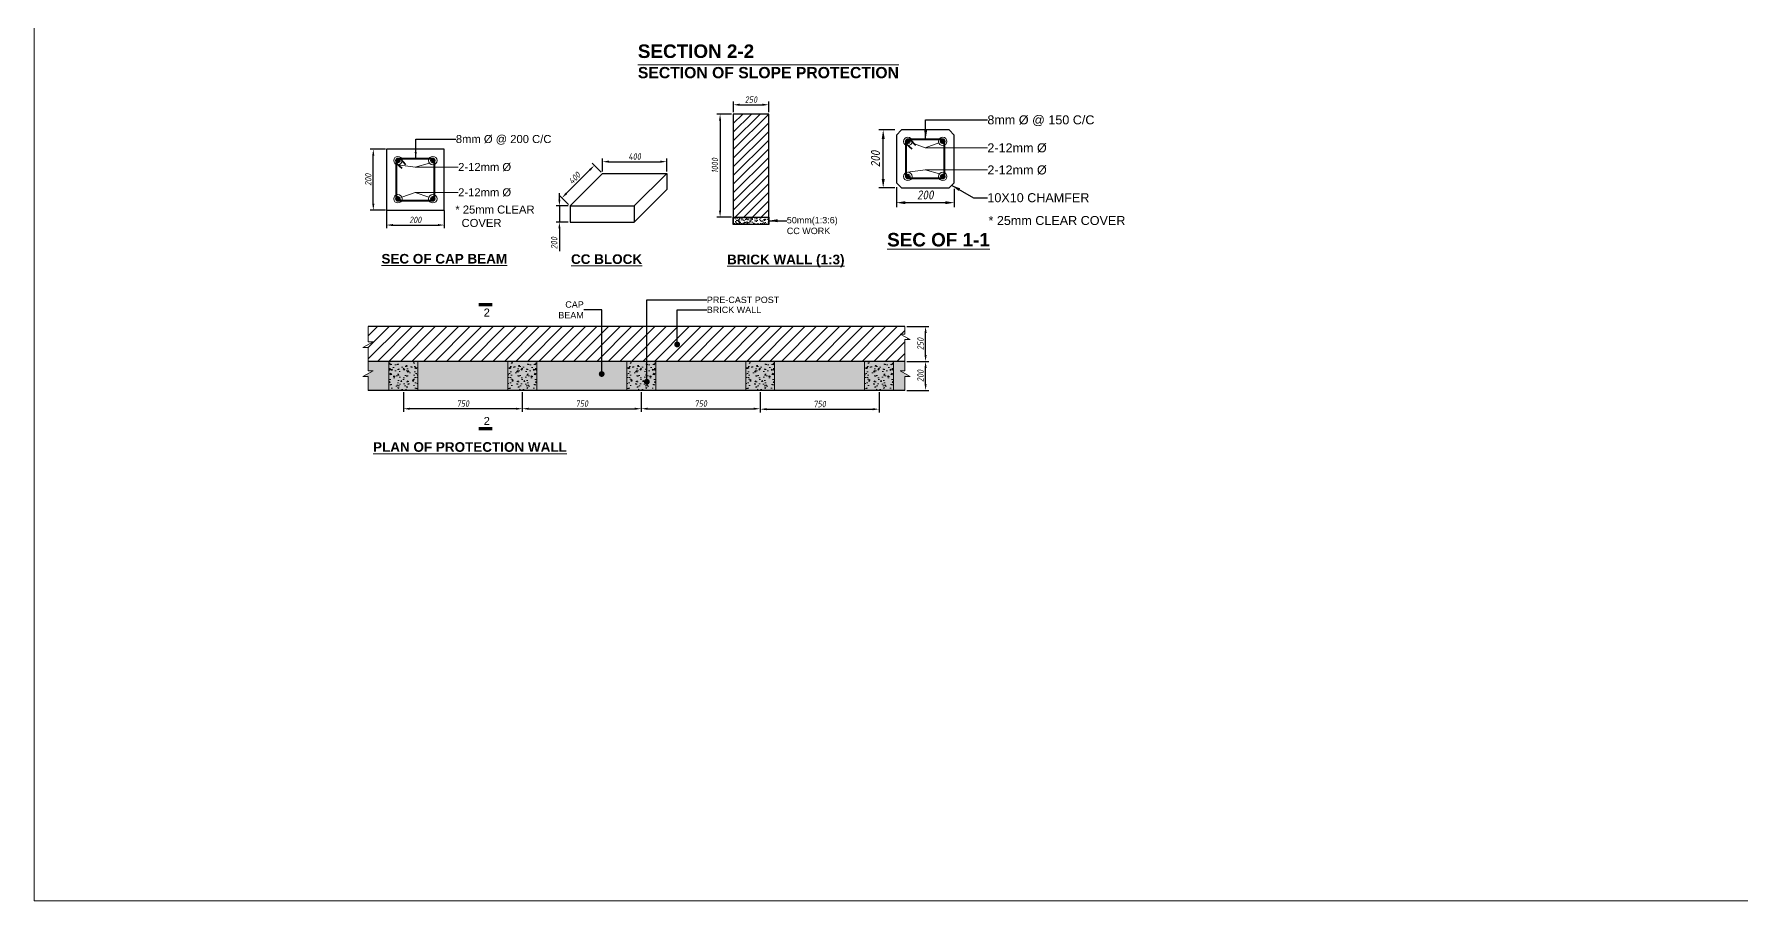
# Model space of a CAD drawing. Header units: millimetres. Extents: x 1231188 to 3899118, y -5478610 to -489530.
# Drawn here: x 2499238 to 2525804, y -3121394 to -3107919 of the extents above; entities that cross this region are included whole.
import ezdxf
from ezdxf.enums import TextEntityAlignment as Align

# ---------------------------------------------------------------- set-up
doc = ezdxf.new("R2010")
doc.units = ezdxf.units.MM
doc.header["$LTSCALE"] = 25
doc.header["$MEASUREMENT"] = 0
doc.header["$PDMODE"] = 3
doc.linetypes.add('DASHED2', pattern=[0.375, 0.25, -0.125])
doc.layers.get('0').update_dxf_attribs({"lineweight": 13})
doc.layers.get('Defpoints').update_dxf_attribs({"color": 230, "lineweight": 9})
doc.layers.add('Brick Wall', color=7, linetype='Continuous')
doc.layers.add('Shade', color=15, linetype='Continuous')
for name, color, linetype, lineweight in [('Con_Hidden', 8, 'DASHED2', 9), ('Concrete_Section', 21, 'Continuous', 30), ('DIM', 8, 'Continuous', 13), ('HATCH', 191, 'Continuous', 9), ('rod', 191, 'Continuous', 40), ('text', 7, 'Continuous', 18)]:
    doc.layers.add(name, color=color, linetype=linetype, lineweight=lineweight)
doc.styles.add('AR', font='arial.ttf')
doc.styles.add('DIM', font='isocp3.shx', dxfattribs={"oblique": 10})
doc.dimstyles.new('dim_50', dxfattribs={"dimtxt": 100, "dimasz": 100, "dimexe": 50, "dimexo": 30, "dimgap": 30, "dimtad": 1, "dimdec": 0, "dimzin": 0, "dimdsep": 46, "dimtxsty": 'DIM', "dimcen": 0.09, "dimclrd": 5, "dimclre": 5, "dimclrt": 7, "dimadec": 0, "dimazin": 0, "dimtfac": 1, "dimtdec": 0, "dimtmove": 0, "dimatfit": 3, "dimfxl": 1, "dimtolj": 1, "dimtzin": 0, "dimarcsym": 1})
doc.dimstyles.new('dim_70', dxfattribs={"dimtxt": 140, "dimasz": 140, "dimexe": 70, "dimexo": 40, "dimgap": 50, "dimtad": 1, "dimdec": 0, "dimzin": 0, "dimdsep": 46, "dimtxsty": 'DIM', "dimcen": 0.09, "dimclrd": 5, "dimclre": 5, "dimclrt": 7, "dimadec": 0, "dimazin": 0, "dimtfac": 1, "dimtdec": 0, "dimtmove": 0, "dimatfit": 3, "dimfxl": 1, "dimtolj": 1, "dimtzin": 0, "dimarcsym": 0})
pattern_1 = [(50, (2519151.95, -3297910.2), (182.18467, -15.93909), [19.05, -209.55]), (355, (2519151.95, -3297910.2), (-35.24283, 191.05664), [15.24, -167.64]), (100.451, (2519167.13, -3297911.52), (146.9425, 175.11669), [16.19, -178.09]), (46.1842, (2519151.95, -3297859.4), (271.07904, -42.04233), [28.575, -314.325]), (96.6356, (2519174.54, -3297862.9), (237.40423, 247.42556), [24.285, -267.135]), (351.184, (2519151.95, -3297859.4), (237.4046, 247.4251), [22.86, -251.46]), (21, (2519177.35, -3297872.1), (151.61488, -102.26552), [19.05, -209.55]), (326, (2519177.35, -3297872.1), (61.80203, 184.18797), [15.24, -167.64]), (71.4514, (2519189.98, -3297880.62), (213.41649, 81.92286), [16.19, -178.09]), (37.5, (2519151.95, -3297910.197), (3.088603, 84.55504), [0, -165.608, 0, -170.18, 0, -168.275]), (7.5, (2519151.95, -3297910.2), (66.819663, 100.180575), [0, -97.028, 0, -161.798, 0, -64.135]), (327.5, (2519095.31, -3297910.2), (135.590595, -5.728744), [0, -63.5, 0, -198.12, 0, -262.89]), (317.5, (2519069.91, -3297910.2), (148.12918, 25.42649), [0, -82.55, 0, -131.572, 0, -186.69])]

# ---------------------------------------------------------------- blocks, each defined once
blk = doc.blocks.new('*D384')
at = {"layer": 'Defpoints', "color": 0, "lineweight": -2, "ltscale": 10, "transparency": 16777216}
for p in [(2512782, -3112465), (2513106, -3112465), (2512782, -3113008)]:
    blk.add_point(p, dxfattribs=at)
at = {"layer": 'DIM', "color": 5, "lineweight": -2, "ltscale": 10, "transparency": 16777216}
for p, q in [((2512812, -3112465), (2513156, -3112465)), ((2513106, -3112908), (2513106, -3112565)), ((2512812, -3113008), (2513156, -3113008))]:
    blk.add_line(p, q, dxfattribs=at)
for points in [[(2513089, -3112565), (2513122, -3112565), (2513106, -3112465)], [(2513089, -3112908), (2513122, -3112908), (2513106, -3113008)]]:
    blk.add_solid(points, dxfattribs=at)
at = {"layer": 'DIM', "color": 7, "ltscale": 10, "transparency": 16777216, "insert": (2513026, -3112736), "char_height": 100, "attachment_point": 5, "rotation": 90, "style": 'DIM'}
blk.add_mtext('\\A1;250', dxfattribs=at)
blk = doc.blocks.new('*D385')
at = {"layer": 'Defpoints', "color": 0, "lineweight": -2, "ltscale": 10, "transparency": 16777216}
for p in [(2512782, -3113008), (2513106, -3113008), (2512782, -3113458)]:
    blk.add_point(p, dxfattribs=at)
at = {"layer": 'DIM', "color": 5, "lineweight": -2, "ltscale": 10, "transparency": 16777216}
for p, q in [((2512812, -3113008), (2513156, -3113008)), ((2513106, -3113358), (2513106, -3113108)), ((2512812, -3113458), (2513156, -3113458))]:
    blk.add_line(p, q, dxfattribs=at)
for points in [[(2513089, -3113108), (2513122, -3113108), (2513106, -3113008)], [(2513089, -3113358), (2513122, -3113358), (2513106, -3113458)]]:
    blk.add_solid(points, dxfattribs=at)
at = {"layer": 'DIM', "color": 7, "ltscale": 10, "transparency": 16777216, "insert": (2513026, -3113233), "char_height": 100, "attachment_point": 5, "rotation": 90, "style": 'DIM'}
blk.add_mtext('\\A1;200', dxfattribs=at)
blk = doc.blocks.new('*D368')
at = {"layer": 'Defpoints', "color": 0, "lineweight": -2, "ltscale": 10, "transparency": 16777216}
for p in [(2506832, -3113458), (2508682, -3113458), (2508682, -3113743)]:
    blk.add_point(p, dxfattribs=at)
at = {"layer": 'DIM', "color": 5, "lineweight": -2, "ltscale": 10, "transparency": 16777216}
for p, q in [((2506832, -3113488), (2506832, -3113793)), ((2508682, -3113488), (2508682, -3113793)), ((2506932, -3113743), (2508582, -3113743))]:
    blk.add_line(p, q, dxfattribs=at)
for points in [[(2506932, -3113727), (2506932, -3113760), (2506832, -3113743)], [(2508582, -3113727), (2508582, -3113760), (2508682, -3113743)]]:
    blk.add_solid(points, dxfattribs=at)
at = {"layer": 'DIM', "color": 7, "ltscale": 10, "transparency": 16777216, "insert": (2507757, -3113663), "char_height": 100, "attachment_point": 5, "style": 'DIM'}
blk.add_mtext('\\A1;750', dxfattribs=at)
blk = doc.blocks.new('*D369')
at = {"layer": 'Defpoints', "color": 0, "lineweight": -2, "ltscale": 10, "transparency": 16777216}
for p in [(2508682, -3113458), (2510532, -3113458), (2510532, -3113743)]:
    blk.add_point(p, dxfattribs=at)
at = {"layer": 'DIM', "color": 5, "lineweight": -2, "ltscale": 10, "transparency": 16777216}
for p, q in [((2508682, -3113488), (2508682, -3113793)), ((2510532, -3113488), (2510532, -3113793)), ((2508782, -3113743), (2510432, -3113743))]:
    blk.add_line(p, q, dxfattribs=at)
for points in [[(2508782, -3113727), (2508782, -3113760), (2508682, -3113743)], [(2510432, -3113727), (2510432, -3113760), (2510532, -3113743)]]:
    blk.add_solid(points, dxfattribs=at)
at = {"layer": 'DIM', "color": 7, "ltscale": 10, "transparency": 16777216, "insert": (2509607, -3113663), "char_height": 100, "attachment_point": 5, "style": 'DIM'}
blk.add_mtext('\\A1;750', dxfattribs=at)
blk = doc.blocks.new('*D390')
at = {"layer": 'Defpoints', "color": 0, "lineweight": -2, "ltscale": 10, "transparency": 16777216}
for p in [(2510532, -3113458), (2512382, -3113458), (2512382, -3113750)]:
    blk.add_point(p, dxfattribs=at)
at = {"layer": 'DIM', "color": 5, "lineweight": -2, "ltscale": 10, "transparency": 16777216}
for p, q in [((2510532, -3113488), (2510532, -3113800)), ((2512382, -3113488), (2512382, -3113800)), ((2510632, -3113750), (2512282, -3113750))]:
    blk.add_line(p, q, dxfattribs=at)
for points in [[(2510632, -3113734), (2510632, -3113767), (2510532, -3113750)], [(2512282, -3113734), (2512282, -3113767), (2512382, -3113750)]]:
    blk.add_solid(points, dxfattribs=at)
at = {"layer": 'DIM', "color": 7, "ltscale": 10, "transparency": 16777216, "insert": (2511457, -3113670), "char_height": 100, "attachment_point": 5, "style": 'DIM'}
blk.add_mtext('\\A1;750', dxfattribs=at)
blk = doc.blocks.new('*D370')
at = {"layer": 'Defpoints', "color": 0, "lineweight": -2, "ltscale": 10, "transparency": 16777216}
for p in [(2504982, -3113458), (2506832, -3113458), (2504982, -3113743)]:
    blk.add_point(p, dxfattribs=at)
at = {"layer": 'DIM', "color": 5, "lineweight": -2, "ltscale": 10, "transparency": 16777216}
for p, q in [((2504982, -3113488), (2504982, -3113793)), ((2506832, -3113488), (2506832, -3113793)), ((2506732, -3113743), (2505082, -3113743))]:
    blk.add_line(p, q, dxfattribs=at)
for points in [[(2505082, -3113727), (2505082, -3113760), (2504982, -3113743)], [(2506732, -3113727), (2506732, -3113760), (2506832, -3113743)]]:
    blk.add_solid(points, dxfattribs=at)
at = {"layer": 'DIM', "color": 7, "ltscale": 10, "transparency": 16777216, "insert": (2505907, -3113663), "char_height": 100, "attachment_point": 5, "style": 'DIM'}
blk.add_mtext('\\A1;750', dxfattribs=at)
blk = doc.blocks.new('*D371')
at = {"layer": 'Defpoints', "color": 0, "lineweight": -2, "transparency": 16777216}
for p in [(2510115, -3109163), (2509909, -3110763), (2510115, -3110763)]:
    blk.add_point(p, dxfattribs=at)
at = {"layer": 'DIM', "color": 5, "lineweight": -2, "transparency": 16777216}
for p, q in [((2510085, -3109163), (2509859, -3109163)), ((2509909, -3109263), (2509909, -3110663)), ((2510085, -3110763), (2509859, -3110763))]:
    blk.add_line(p, q, dxfattribs=at)
for points in [[(2509892, -3109263), (2509925, -3109263), (2509909, -3109163)], [(2509892, -3110663), (2509925, -3110663), (2509909, -3110763)]]:
    blk.add_solid(points, dxfattribs=at)
at = {"layer": 'DIM', "color": 7, "transparency": 16777216, "insert": (2509829, -3109963), "char_height": 100, "attachment_point": 5, "rotation": 90, "style": 'DIM'}
blk.add_mtext('\\A1;1000', dxfattribs=at)
blk = doc.blocks.new('*D373')
at = {"layer": 'Defpoints', "color": 0, "lineweight": -2, "ltscale": 10, "transparency": 16777216}
for p in [(2512651, -3110260), (2513551, -3110283), (2513551, -3110539)]:
    blk.add_point(p, dxfattribs=at)
at = {"layer": 'DIM', "color": 5, "lineweight": -2, "ltscale": 10, "transparency": 16777216}
for p, q in [((2512651, -3110300), (2512651, -3110609)), ((2513551, -3110323), (2513551, -3110609)), ((2512791, -3110539), (2513411, -3110539))]:
    blk.add_line(p, q, dxfattribs=at)
for points in [[(2512791, -3110516), (2512791, -3110563), (2512651, -3110539)], [(2513411, -3110516), (2513411, -3110563), (2513551, -3110539)]]:
    blk.add_solid(points, dxfattribs=at)
at = {"layer": 'DIM', "color": 7, "ltscale": 10, "transparency": 16777216, "insert": (2513101, -3110419), "char_height": 140, "attachment_point": 5, "style": 'DIM'}
blk.add_mtext('\\A1;200', dxfattribs=at)
blk = doc.blocks.new('*D374')
at = {"layer": 'Defpoints', "color": 0, "lineweight": -2, "ltscale": 10, "transparency": 16777216}
for p in [(2512446, -3109409), (2512667, -3109409), (2512667, -3110309)]:
    blk.add_point(p, dxfattribs=at)
at = {"layer": 'DIM', "color": 5, "lineweight": -2, "ltscale": 10, "transparency": 16777216}
for p, q in [((2512627, -3109409), (2512376, -3109409)), ((2512446, -3110169), (2512446, -3109549)), ((2512627, -3110309), (2512376, -3110309))]:
    blk.add_line(p, q, dxfattribs=at)
for points in [[(2512423, -3109549), (2512470, -3109549), (2512446, -3109409)], [(2512423, -3110169), (2512470, -3110169), (2512446, -3110309)]]:
    blk.add_solid(points, dxfattribs=at)
at = {"layer": 'DIM', "color": 7, "ltscale": 10, "transparency": 16777216, "insert": (2512326, -3109859), "char_height": 140, "attachment_point": 5, "rotation": 90, "style": 'DIM'}
blk.add_mtext('\\A1;200', dxfattribs=at)
blk = doc.blocks.new('*D391')
at = {"layer": 'Defpoints', "color": 0, "lineweight": -2, "transparency": 16777216}
for p in [(2507953, -3109960), (2508079, -3110085), (2507574, -3110590)]:
    blk.add_point(p, dxfattribs=at)
at = {"layer": 'DIM', "color": 5, "lineweight": -2, "transparency": 16777216}
for p, q in [((2507519, -3110394), (2507882, -3110030)), ((2508058, -3110064), (2507918, -3109924)), ((2507553, -3110569), (2507413, -3110429))]:
    blk.add_line(p, q, dxfattribs=at)
for points in [[(2507871, -3110019), (2507894, -3110042), (2507953, -3109960)], [(2507507, -3110382), (2507531, -3110406), (2507448, -3110465)]]:
    blk.add_solid(points, dxfattribs=at)
at = {"layer": 'DIM', "color": 7, "transparency": 16777216, "insert": (2507644, -3110156), "char_height": 100, "attachment_point": 5, "rotation": 45, "style": 'DIM'}
blk.add_mtext('\\A1;400', dxfattribs=at)
blk = doc.blocks.new('*D392')
at = {"layer": 'Defpoints', "color": 0, "lineweight": -2, "transparency": 16777216}
for p in [(2508079, -3110085), (2509079, -3109902), (2509079, -3110085)]:
    blk.add_point(p, dxfattribs=at)
at = {"layer": 'DIM', "color": 5, "lineweight": -2, "transparency": 16777216}
for p, q in [((2508079, -3110055), (2508079, -3109852)), ((2508179, -3109902), (2508979, -3109902)), ((2509079, -3110055), (2509079, -3109852))]:
    blk.add_line(p, q, dxfattribs=at)
for points in [[(2508179, -3109885), (2508179, -3109918), (2508079, -3109902)], [(2508979, -3109885), (2508979, -3109918), (2509079, -3109902)]]:
    blk.add_solid(points, dxfattribs=at)
at = {"layer": 'DIM', "color": 7, "transparency": 16777216, "insert": (2508579, -3109822), "char_height": 100, "attachment_point": 5, "style": 'DIM'}
blk.add_mtext('\\A1;400', dxfattribs=at)
blk = doc.blocks.new('*D393')
at = {"layer": 'Defpoints', "color": 0, "lineweight": -2, "transparency": 16777216}
for p in [(2507574, -3110590), (2507409, -3110840), (2507574, -3110840)]:
    blk.add_point(p, dxfattribs=at)
at = {"layer": 'DIM', "color": 5, "lineweight": -2, "transparency": 16777216}
for p, q in [((2507544, -3110590), (2507359, -3110590)), ((2507409, -3110490), (2507409, -3110390)), ((2507409, -3110590), (2507409, -3110840)), ((2507544, -3110840), (2507359, -3110840)), ((2507409, -3110940), (2507409, -3111295))]:
    blk.add_line(p, q, dxfattribs=at)
for points in [[(2507393, -3110490), (2507426, -3110490), (2507409, -3110590)], [(2507393, -3110940), (2507426, -3110940), (2507409, -3110840)]]:
    blk.add_solid(points, dxfattribs=at)
at = {"layer": 'DIM', "color": 7, "transparency": 16777216, "insert": (2507329, -3111168), "char_height": 100, "attachment_point": 5, "rotation": 90, "style": 'DIM'}
blk.add_mtext('\\A1;200', dxfattribs=at)
blk = doc.blocks.new('*D387')
at = {"layer": 'Defpoints', "color": 0, "lineweight": -2, "ltscale": 10, "transparency": 16777216}
for p in [(2504718, -3110608), (2505618, -3110631), (2505618, -3110887)]:
    blk.add_point(p, dxfattribs=at)
at = {"layer": 'DIM', "color": 5, "lineweight": -2, "ltscale": 10, "transparency": 16777216}
for p, q in [((2504718, -3110638), (2504718, -3110937)), ((2505618, -3110661), (2505618, -3110937)), ((2504818, -3110887), (2505518, -3110887))]:
    blk.add_line(p, q, dxfattribs=at)
for points in [[(2504818, -3110871), (2504818, -3110904), (2504718, -3110887)], [(2505518, -3110871), (2505518, -3110904), (2505618, -3110887)]]:
    blk.add_solid(points, dxfattribs=at)
at = {"layer": 'DIM', "color": 7, "ltscale": 10, "transparency": 16777216, "insert": (2505168, -3110807), "char_height": 100, "attachment_point": 5, "style": 'DIM'}
blk.add_mtext('\\A1;200', dxfattribs=at)
blk = doc.blocks.new('*D388')
at = {"layer": 'Defpoints', "color": 0, "lineweight": -2, "ltscale": 10, "transparency": 16777216}
for p in [(2504514, -3109707), (2504734, -3109707), (2504734, -3110657)]:
    blk.add_point(p, dxfattribs=at)
at = {"layer": 'DIM', "color": 5, "lineweight": -2, "ltscale": 10, "transparency": 16777216}
for p, q in [((2504704, -3109707), (2504464, -3109707)), ((2504514, -3110557), (2504514, -3109807)), ((2504704, -3110657), (2504464, -3110657))]:
    blk.add_line(p, q, dxfattribs=at)
for points in [[(2504497, -3109807), (2504530, -3109807), (2504514, -3109707)], [(2504497, -3110557), (2504530, -3110557), (2504514, -3110657)]]:
    blk.add_solid(points, dxfattribs=at)
at = {"layer": 'DIM', "color": 7, "ltscale": 10, "transparency": 16777216, "insert": (2504434, -3110182), "char_height": 100, "attachment_point": 5, "rotation": 90, "style": 'DIM'}
blk.add_mtext('\\A1;200', dxfattribs=at)
blk = doc.blocks.new('SecMark')
at = {"ltscale": 5}
blk.add_lwpolyline([(856, -852, 200, 200, 0), (0, -852, 0, 0, 0), (0, 0, 0, 0, 0)], format="xyseb", dxfattribs=at)
at = {"color": 7, "ltscale": 5, "style": 'AR'}
blk.add_attdef('00', text='', height=500, dxfattribs=at).set_placement((504, -362), align=Align.MIDDLE)
blk = doc.blocks.new('*D395')
at = {"layer": 'Defpoints', "color": 0, "lineweight": -2, "transparency": 16777216}
for p in [(2510665, -3109017), (2510115, -3109163), (2510665, -3109163)]:
    blk.add_point(p, dxfattribs=at)
at = {"layer": 'DIM', "color": 5, "lineweight": -2, "transparency": 16777216}
for p, q in [((2510115, -3109133), (2510115, -3108967)), ((2510215, -3109017), (2510565, -3109017)), ((2510665, -3109133), (2510665, -3108967))]:
    blk.add_line(p, q, dxfattribs=at)
for points in [[(2510215, -3109000), (2510215, -3109034), (2510115, -3109017)], [(2510565, -3109000), (2510565, -3109034), (2510665, -3109017)]]:
    blk.add_solid(points, dxfattribs=at)
at = {"layer": 'DIM', "color": 7, "transparency": 16777216, "insert": (2510390, -3108937), "char_height": 100, "attachment_point": 5, "style": 'DIM'}
blk.add_mtext('\\A1;250', dxfattribs=at)

msp = doc.modelspace()

# ---------------------------------------------------------------- hatches: boundary and pattern name
at = {"layer": 'HATCH', "ltscale": 10}
h = msp.add_hatch(dxfattribs=at)
h.set_pattern_fill('ANSI31', color=256, scale=30, style=0)
h.set_pattern_definition([(45, (2527470.57, -3298858.9), (-67.35192, 67.35192), [])])
h.paths.add_polyline_path([(2510664.70124, -3109533.49206), (2510114.70124, -3109162.76038), (2510114.70124, -3109962.76038), (2510114.70124, -3110762.76038), (2510664.70124, -3110762.76038)])
h.paths.add_polyline_path([(2510664.70124, -3109162.76038), (2510114.70124, -3109162.76038), (2510664.70124, -3109533.49206)], flags=17)
at = {"layer": 'HATCH', "ltscale": 3}
for points in [[(2512800.8762, -3109586.74478, 1), (2512857.06317, -3109586.74478, 1)], [(2513344.68922, -3109586.74478, 1), (2513400.8762, -3109586.74478, 1)], [(2504868.30712, -3109884.8473, 1), (2504924.4941, -3109884.8473, 1)], [(2505412.12015, -3109884.8473, 1), (2505468.30712, -3109884.8473, 1)], [(2512857.06317, -3110130.5578, 1), (2512800.8762, -3110130.5578, 1)], [(2513400.8762, -3110130.5578, 1), (2513344.68922, -3110130.5578, 1)], [(2504924.4941, -3110478.66033, 1), (2504868.30712, -3110478.66033, 1)], [(2505468.30712, -3110478.66033, 1), (2505412.12015, -3110478.66033, 1)]]:
    msp.add_hatch(color=256, dxfattribs=at).paths.add_polyline_path(points)
at = {"layer": 'HATCH', "ltscale": 10}
h = msp.add_hatch(dxfattribs=at)
h.set_pattern_fill('AR-CONC', color=256, scale=0.5, style=0)
h.set_pattern_definition([(50, (2516643.505, -3300177.31), (91.092334, -7.969543), [9.525, -104.775]), (355, (2516643.505, -3300177.31), (-17.621413, 95.52832), [7.62, -83.82]), (100.451, (2516651.1, -3300177.97), (73.47125, 87.558344), [8.095, -89.045]), (46.1842, (2516643.5, -3300151.91), (135.53952, -21.021164), [14.2875, -157.1625]), (96.6356, (2516654.8, -3300153.66), (118.70212, 123.71278), [12.1425, -133.5675]), (351.184, (2516643.5, -3300151.9), (118.7023, 123.71256), [11.43, -125.73]), (21, (2516656.205, -3300158.26), (75.80744, -51.13276), [9.525, -104.775]), (326, (2516656.205, -3300158.26), (30.901014, 92.093983), [7.62, -83.82]), (71.4514, (2516662.52, -3300162.52), (106.708245, 40.96143), [8.095, -89.045]), (37.5, (2516643.505, -3300177.306), (1.5443016, 42.2775194), [0, -82.804, 0, -85.09, 0, -84.1375]), (7.5, (2516643.505, -3300177.306), (33.409831, 50.090287), [0, -48.514, 0, -80.899, 0, -32.0675]), (327.5, (2516615.184, -3300177.306), (67.7952976, -2.864372), [0, -31.75, 0, -99.06, 0, -131.445]), (317.5, (2516602.484, -3300177.306), (74.06459, 12.713246), [0, -41.275, 0, -65.786, 0, -93.345])])
h.paths.add_polyline_path([(2510664.70124, -3110762.76038), (2510114.70124, -3110762.76038), (2510114.70124, -3110877.19756), (2510664.70124, -3110877.19756)])
h = msp.add_hatch(dxfattribs=at)
h.set_pattern_fill('ANSI31', color=256, scale=40, style=0)
h.set_pattern_definition([(45, (2556848.88, -3344331.92), (-89.80256, 89.80256), [])])
h.paths.add_polyline_path([(2504435.35991, -3112464.84272), (2504435.35991, -3112702.04502), (2504509.3451, -3112702.04502), (2504351.28901, -3112789.43002), (2504435.35991, -3112789.43002), (2504435.35991, -3113007.55363), (2510757.14259, -3113007.55363), (2512781.74972, -3113007.55363), (2512781.74972, -3112668.90199), (2512865.82062, -3112668.90199), (2512707.76452, -3112581.517), (2512781.74972, -3112581.517), (2512781.74972, -3112464.84272), (2510307.14259, -3112464.84272)])
h = msp.add_hatch(dxfattribs=at)
h.set_pattern_fill('AR-CONC', color=256, style=0)
h.set_pattern_definition([(130, (2496362.33, -3297910.2), (-182.18467, -15.93909), [19.05, -209.55]), (185, (2496362.33, -3297910.2), (35.24283, 191.05664), [15.24, -167.64]), (79.549, (2496347.15, -3297911.52), (-146.9425, 175.11669), [16.19, -178.09]), (133.8158, (2496362.33, -3297859.4), (-271.07904, -42.04233), [28.575, -314.325]), (83.3644, (2496339.75, -3297862.9), (-237.40423, 247.42556), [24.285, -267.135]), (188.816, (2496362.33, -3297859.4), (-237.4046, 247.4251), [22.86, -251.46]), (159, (2496336.93, -3297872.1), (-151.61488, -102.26552), [19.05, -209.55]), (214, (2496336.93, -3297872.1), (-61.80203, 184.18797), [15.24, -167.64]), (108.5486, (2496324.3, -3297880.62), (-213.41649, 81.92286), [16.19, -178.09]), (142.5, (2496362.335, -3297910.197), (-3.088603, 84.55504), [0, -165.608, 0, -170.18, 0, -168.275]), (172.5, (2496362.335, -3297910.2), (-66.819663, 100.180575), [0, -97.028, 0, -161.798, 0, -64.135]), (212.5, (2496418.98, -3297910.2), (-135.590595, -5.728744), [0, -63.5, 0, -198.12, 0, -262.89]), (222.5, (2496444.38, -3297910.2), (-148.12918, 25.42649), [0, -82.55, 0, -131.572, 0, -186.69])])
h.paths.add_polyline_path([(2504757.14259, -3113007.55363), (2505207.14259, -3113007.55363), (2505207.14259, -3113457.55363), (2504757.14259, -3113457.55363)])
h = msp.add_hatch(dxfattribs=at)
h.set_pattern_fill('AR-CONC', color=256, style=0)
h.set_pattern_definition([(50, (2515451.95, -3297910.2), (182.18467, -15.93909), [19.05, -209.55]), (355, (2515451.95, -3297910.2), (-35.24283, 191.05664), [15.24, -167.64]), (100.451, (2515467.13, -3297911.52), (146.9425, 175.11669), [16.19, -178.09]), (46.1842, (2515451.95, -3297859.4), (271.07904, -42.04233), [28.575, -314.325]), (96.6356, (2515474.54, -3297862.9), (237.40423, 247.42556), [24.285, -267.135]), (351.184, (2515451.95, -3297859.4), (237.4046, 247.4251), [22.86, -251.46]), (21, (2515477.35, -3297872.1), (151.61488, -102.26552), [19.05, -209.55]), (326, (2515477.35, -3297872.1), (61.80203, 184.18797), [15.24, -167.64]), (71.4514, (2515489.98, -3297880.62), (213.41649, 81.92286), [16.19, -178.09]), (37.5, (2515451.95, -3297910.197), (3.088603, 84.55504), [0, -165.608, 0, -170.18, 0, -168.275]), (7.5, (2515451.95, -3297910.2), (66.819663, 100.180575), [0, -97.028, 0, -161.798, 0, -64.135]), (327.5, (2515395.31, -3297910.2), (135.590595, -5.728744), [0, -63.5, 0, -198.12, 0, -262.89]), (317.5, (2515369.91, -3297910.2), (148.12918, 25.42649), [0, -82.55, 0, -131.572, 0, -186.69])])
h.paths.add_polyline_path([(2507057.14259, -3113007.55363), (2506607.14259, -3113007.55363), (2506607.14259, -3113457.55363), (2507057.14259, -3113457.55363)])
h = msp.add_hatch(dxfattribs=at)
h.set_pattern_fill('AR-CONC', color=256, style=0)
h.set_pattern_definition([(50, (2517301.95, -3297910.2), (182.18467, -15.93909), [19.05, -209.55]), (355, (2517301.95, -3297910.2), (-35.24283, 191.05664), [15.24, -167.64]), (100.451, (2517317.13, -3297911.52), (146.9425, 175.11669), [16.19, -178.09]), (46.1842, (2517301.95, -3297859.4), (271.07904, -42.04233), [28.575, -314.325]), (96.6356, (2517324.54, -3297862.9), (237.40423, 247.42556), [24.285, -267.135]), (351.184, (2517301.95, -3297859.4), (237.4046, 247.4251), [22.86, -251.46]), (21, (2517327.35, -3297872.1), (151.61488, -102.26552), [19.05, -209.55]), (326, (2517327.35, -3297872.1), (61.80203, 184.18797), [15.24, -167.64]), (71.4514, (2517339.98, -3297880.62), (213.41649, 81.92286), [16.19, -178.09]), (37.5, (2517301.95, -3297910.197), (3.088603, 84.55504), [0, -165.608, 0, -170.18, 0, -168.275]), (7.5, (2517301.95, -3297910.2), (66.819663, 100.180575), [0, -97.028, 0, -161.798, 0, -64.135]), (327.5, (2517245.31, -3297910.2), (135.590595, -5.728744), [0, -63.5, 0, -198.12, 0, -262.89]), (317.5, (2517219.91, -3297910.2), (148.12918, 25.42649), [0, -82.55, 0, -131.572, 0, -186.69])])
h.paths.add_polyline_path([(2508907.14259, -3113007.55363), (2508457.14259, -3113007.55363), (2508457.14259, -3113457.55363), (2508907.14259, -3113457.55363)])
h = msp.add_hatch(dxfattribs=at)
h.set_pattern_fill('AR-CONC', color=256, style=0)
h.set_pattern_definition(pattern_1)
h.paths.add_polyline_path([(2510757.14259, -3113007.55363), (2510307.14259, -3113007.55363), (2510307.14259, -3113457.55363), (2510757.14259, -3113457.55363)])
h = msp.add_hatch(dxfattribs=at)
h.set_pattern_fill('AR-CONC', color=256, style=0)
h.set_pattern_definition(pattern_1)
h.paths.add_polyline_path([(2510757.14259, -3113007.55363), (2510307.14259, -3113007.55363), (2510307.14259, -3113457.55363), (2510757.14259, -3113457.55363)])
h = msp.add_hatch(dxfattribs=at)
h.set_pattern_fill('AR-CONC', color=256, style=0)
h.set_pattern_definition([(50, (2521001.95, -3297910.2), (182.18467, -15.93909), [19.05, -209.55]), (355, (2521001.95, -3297910.2), (-35.24283, 191.05664), [15.24, -167.64]), (100.451, (2521017.13, -3297911.52), (146.9425, 175.11669), [16.19, -178.09]), (46.1842, (2521001.95, -3297859.4), (271.07904, -42.04233), [28.575, -314.325]), (96.6356, (2521024.54, -3297862.9), (237.40423, 247.42556), [24.285, -267.135]), (351.184, (2521001.95, -3297859.4), (237.4046, 247.4251), [22.86, -251.46]), (21, (2521027.35, -3297872.1), (151.61488, -102.26552), [19.05, -209.55]), (326, (2521027.35, -3297872.1), (61.80203, 184.18797), [15.24, -167.64]), (71.4514, (2521039.98, -3297880.62), (213.41649, 81.92286), [16.19, -178.09]), (37.5, (2521001.95, -3297910.197), (3.088603, 84.55504), [0, -165.608, 0, -170.18, 0, -168.275]), (7.5, (2521001.95, -3297910.2), (66.819663, 100.180575), [0, -97.028, 0, -161.798, 0, -64.135]), (327.5, (2520945.31, -3297910.2), (135.590595, -5.728744), [0, -63.5, 0, -198.12, 0, -262.89]), (317.5, (2520919.91, -3297910.2), (148.12918, 25.42649), [0, -82.55, 0, -131.572, 0, -186.69])])
h.paths.add_polyline_path([(2512607.14259, -3113007.55363), (2512157.14259, -3113007.55363), (2512157.14259, -3113457.55363), (2512607.14259, -3113457.55363)])
at = {"layer": 'Shade', "ltscale": 10}
h = msp.add_hatch(color=256, dxfattribs=at)
h.dxf.hatch_style = 1
h.paths.add_polyline_path([(2504435.35991, -3113007.55363), (2504435.35991, -3113152.04502), (2504509.3451, -3113152.04502), (2504351.28901, -3113239.43002), (2504435.35991, -3113239.43002), (2504435.35991, -3113457.55363), (2512781.74972, -3113457.55363), (2512781.74972, -3113239.43002), (2512865.82062, -3113239.43002), (2512707.76452, -3113152.04502), (2512781.74972, -3113152.04502), (2512781.74972, -3113007.55363)])

# ---------------------------------------------------------------- linework, layer by layer
at = {"layer": 'Brick Wall', "color": 3, "ltscale": 3}
msp.add_line((2512781.74972, -3112464.84272), (2504435.35991, -3112464.84272), dxfattribs=at)
msp.add_lwpolyline([(2510664.70124, -3110877.19756), (2510664.70124, -3109162.76038), (2510114.70124, -3109162.76038), (2510114.70124, -3110877.19756)], dxfattribs=at)
at = {"layer": 'Con_Hidden', "color": 7, "ltscale": 0.1}
for points in [[(2504767.14259, -3113457.55363), (2505197.14259, -3113457.55363), (2505207.14259, -3113447.55363), (2505207.14259, -3113017.55363), (2505197.14259, -3113007.55363), (2504767.14259, -3113007.55363), (2504757.14259, -3113017.55363), (2504757.14259, -3113447.55363)], [(2506617.14259, -3113457.55363), (2507047.14259, -3113457.55363), (2507057.14259, -3113447.55363), (2507057.14259, -3113017.55363), (2507047.14259, -3113007.55363), (2506617.14259, -3113007.55363), (2506607.14259, -3113017.55363), (2506607.14259, -3113447.55363)], [(2508467.14259, -3113457.55363), (2508897.14259, -3113457.55363), (2508907.14259, -3113447.55363), (2508907.14259, -3113017.55363), (2508897.14259, -3113007.55363), (2508467.14259, -3113007.55363), (2508457.14259, -3113017.55363), (2508457.14259, -3113447.55363)], [(2510317.14259, -3113457.55363), (2510747.14259, -3113457.55363), (2510757.14259, -3113447.55363), (2510757.14259, -3113017.55363), (2510747.14259, -3113007.55363), (2510317.14259, -3113007.55363), (2510307.14259, -3113017.55363), (2510307.14259, -3113447.55363)], [(2512167.14259, -3113457.55363), (2512597.14259, -3113457.55363), (2512607.14259, -3113447.55363), (2512607.14259, -3113017.55363), (2512597.14259, -3113007.55363), (2512167.14259, -3113007.55363), (2512157.14259, -3113017.55363), (2512157.14259, -3113447.55363)]]:
    msp.add_lwpolyline(points, close=True, dxfattribs=at)
at = {"layer": 'Con_Hidden', "ltscale": 0.1}
msp.add_lwpolyline([(2512157.14259, -3113457.55363), (2512607.14259, -3113457.55363), (2512607.14259, -3113007.55363), (2512157.14259, -3113007.55363)], close=True, dxfattribs=at)
at = {"layer": 'Concrete_Section', "ltscale": 3}
for p, q in [((2512781.74972, -3113007.55363), (2504435.35991, -3113007.55363)), ((2512781.74972, -3113457.55363), (2504435.35991, -3113457.55363))]:
    msp.add_line(p, q, dxfattribs=at)
for points in [[(2512730.8762, -3110308.65129), (2513470.8762, -3110308.65129), (2513550.8762, -3110228.65129), (2513550.8762, -3109488.65129), (2513470.8762, -3109408.65129), (2512730.8762, -3109408.65129), (2512650.8762, -3109488.65129), (2512650.8762, -3110228.65129)], [(2504718.30712, -3110656.75381), (2505618.30712, -3110656.75381), (2505618.30712, -3109706.75381), (2504718.30712, -3109706.75381)]]:
    msp.add_lwpolyline(points, close=True, dxfattribs=at)
at = {"layer": 'Concrete_Section', "ltscale": 10}
for points in [[(2508078.8532, -3110085.48382), (2507573.91117, -3110590.42584)], [(2508078.8532, -3110085.48382), (2509078.8532, -3110085.48382)], [(2509078.8532, -3110085.48382), (2508573.91117, -3110590.42584)], [(2509078.8532, -3110085.48382), (2509078.8532, -3110335.48382)], [(2509078.8532, -3110335.48382), (2508573.91117, -3110840.42584)], [(2507573.91117, -3110590.42584), (2508573.91117, -3110590.42584)], [(2507573.91117, -3110590.42584), (2507573.91117, -3110840.42584)], [(2508573.91117, -3110590.42584), (2508573.91117, -3110840.42584)], [(2507573.91117, -3110840.42584), (2508573.91117, -3110840.42584)]]:
    msp.add_lwpolyline(points, dxfattribs=at)
msp.add_lwpolyline([(2510664.70124, -3110877.19756), (2510114.70124, -3110877.19756), (2510114.70124, -3110762.76038), (2510664.70124, -3110762.76038)], close=True, dxfattribs=at)
at = {"layer": 'Defpoints', "color": 181, "ltscale": 10}
msp.add_lwpolyline([(2551063.62481, -3121394.375), (2499237.87469, -3121394.375), (2499237.87469, -3092579.31607), (2551063.62481, -3092579.31607)], close=True, dxfattribs=at)
at = {"layer": 'HATCH', "linetype": 'Continuous'}
for points in [[(2504435.35991, -3112464.84272), (2504435.35991, -3112702.04502), (2504509.3451, -3112702.04502), (2504351.28901, -3112789.43002), (2504435.35991, -3112789.43002), (2504435.35991, -3113007.55363)], [(2512781.74972, -3112464.84272), (2512781.74972, -3112581.517), (2512707.76452, -3112581.517), (2512865.82062, -3112668.90199), (2512781.74972, -3112668.90199), (2512781.74972, -3113007.55363)], [(2504435.35991, -3112914.84272), (2504435.35991, -3113152.04502), (2504509.3451, -3113152.04502), (2504351.28901, -3113239.43002), (2504435.35991, -3113239.43002), (2504435.35991, -3113457.55363)], [(2512781.74972, -3112914.84272), (2512781.74972, -3113152.04502), (2512707.76452, -3113152.04502), (2512865.82062, -3113239.43002), (2512781.74972, -3113239.43002), (2512781.74972, -3113457.55363)]]:
    msp.add_lwpolyline(points, dxfattribs=at)
at = {"layer": 'rod', "ltscale": 3}
for points in [[(2512818.8762, -3110158.65129), (2513382.8762, -3110158.65129, 0.4142135624), (2513400.8762, -3110140.65129), (2513400.8762, -3109576.65129, 0.4142135624), (2513382.8762, -3109558.65129), (2512818.8762, -3109558.65129, 0.4142135624), (2512800.8762, -3109576.65129), (2512800.8762, -3110140.65129, 0.4142135624)], [(2504886.30712, -3110506.75381), (2505450.30712, -3110506.75381, 0.4142135624), (2505468.30712, -3110488.75381), (2505468.30712, -3109874.75381, 0.4142135624), (2505450.30712, -3109856.75381), (2504886.30712, -3109856.75381, 0.4142135624), (2504868.30712, -3109874.75381), (2504868.30712, -3110488.75381, 0.4142135624)]]:
    msp.add_lwpolyline(points, format="xyb", close=True, dxfattribs=at)
for points in [[(2512802.06922, -3109626.19279), (2512890.28437, -3109703.83801)], [(2512868.32805, -3109558.65129), (2512947.65018, -3109645.36168)], [(2504869.50014, -3109924.29532), (2504957.71529, -3110001.94053)], [(2504935.75898, -3109856.75381), (2505015.08111, -3109943.46421)]]:
    msp.add_lwpolyline(points, dxfattribs=at)
for centre in [(2512828.96968, -3109586.74478), (2513372.78271, -3109586.74478), (2504896.40061, -3109884.8473), (2505440.21363, -3109884.8473), (2512828.96968, -3110130.5578), (2513372.78271, -3110130.5578), (2504896.40061, -3110478.66033), (2505440.21363, -3110478.66033)]:
    msp.add_circle(centre, 28.09349, dxfattribs=at)
at = {"layer": 'text', "color": 5, "ltscale": 3}
for p, q in [((2512890.39224, -3109609.63113), (2513097.63219, -3109686.84977)), ((2513097.63219, -3109686.84977), (2513311.18492, -3109609.15522)), ((2513097.63219, -3109686.84977), (2514067.06316, -3109686.84977)), ((2504896.40061, -3109950.39511), (2505165.06311, -3109984.95229)), ((2505165.06311, -3109984.95229), (2505390.0233, -3109927.00706)), ((2505165.06311, -3109984.95229), (2505833.65668, -3109984.95229)), ((2512828.96968, -3110065.00999), (2513097.63219, -3110030.45281)), ((2513097.63219, -3110030.45281), (2513322.59237, -3110088.39804)), ((2513097.63219, -3110030.45281), (2514067.06316, -3110030.45281)), ((2504957.82317, -3110455.77398), (2505165.06311, -3110378.55534)), ((2505165.06311, -3110378.55534), (2505378.61585, -3110456.24988)), ((2505165.06311, -3110378.55534), (2505833.65668, -3110378.55534))]:
    msp.add_line(p, q, dxfattribs=at)
for centre in [(2512828.96968, -3109586.74478), (2513372.78271, -3109586.74478), (2504896.40061, -3109884.8473), (2505440.21363, -3109884.8473), (2512828.96968, -3110130.5578), (2513372.78271, -3110130.5578), (2504896.40061, -3110478.66033), (2505440.21363, -3110478.66033)]:
    msp.add_circle(centre, 65.54781, dxfattribs=at)

# ---------------------------------------------------------------- block references
at = {"layer": 'text', "ltscale": 10}
ref = msp.add_blockref('SecMark', (2506153.72844, -3112337.09963), dxfattribs=dict(at, xscale=-0.24898008, yscale=0.24898008, zscale=0.24898008, rotation=180))
ref.add_attrib('00', '2', dxfattribs={"layer": '0', "color": 7, "ltscale": 5, "height": 124.49004, "style": 'AR'}).set_placement((2506279.11633, -3112247.0737), align=Align.MIDDLE)
at = {"layer": 'text', "ltscale": 10, "xscale": 0.24898008, "yscale": 0.24898008, "zscale": 0.24898008}
msp.add_blockref('SecMark', (2506153.72844, -3113842.39353), dxfattribs=at).add_auto_attribs({'00': '2'})

# ---------------------------------------------------------------- texts
at = {"layer": 'text', "style": 'AR'}
for s, height, p in [('8mm %%C @ 150 C/C ', 140, (2514067.06316, -3109251.71577)), ('8mm %%C @ 200 C/C ', 125, (2505797.66035, -3109549.8183)), ('2-12mm %%C  ', 140, (2514067.06316, -3109686.84977)), ('2-12mm %%C  ', 125, (2505833.65668, -3109984.95229)), ('2-12mm %%C  ', 140, (2514067.06316, -3110030.45281)), ('2-12mm %%C  ', 125, (2505833.65668, -3110378.55534)), ('10X10 CHAMFER', 140, (2514067.06316, -3110461.90769))]:
    msp.add_text(s, height=height, dxfattribs=at).set_placement(p, align=Align.MIDDLE_LEFT)
msp.add_text('* 25mm CLEAR COVER', height=140, dxfattribs=at).set_placement((2514084.13987, -3110886.55948))
at = {"layer": 'text', "ltscale": 10, "style": 'AR'}
for s, insert, char_height, width, attachment_point in [('{\\fArial|b1|i0|c0|p34;\\W1;SECTION 2-2 \\L\\P\\H0.83333x;\\l\\OSECTION OF SLOPE PROTECTION}', (2508629.62848, -3108079.56841), 210, 4442.4969603, 1), ('\\pt1000;* 25mm CLEAR   ^J  COVER', (2505790.15677, -3110583.82745), 125, 1557.4826743, 1), ('{\\fArial|b1|i0|c0|p34;\\W1;\\LSEC OF 1-1}', (2512507.74693, -3111010.02553), 210, 1781.4290587, 1), ('{\\fArial|b1|i0|c0|p34;\\W1;\\LSEC OF CAP BEAM}', (2504640.11731, -3111336.32763), 150, 2231.8938067, 1), ('{\\fArial|b1|i0|c0|p34;\\W1;\\LCC BLOCK}', (2507589.73389, -3111342.20094), 150, 1338.0217159, 1), ('{\\fArial|b1|i0|c0|p34;\\W1;\\LBRICK WALL (1:3)}', (2510017.43137, -3111347.47531), 150, 2210.9218104, 1), ('CAP BEAM', (2507787.82782, -3112205.95427), 100, 668.9146301, 6), ('BRICK WALL', (2509701.89128, -3112205.95427), 100, 1281.3308854, 4), ('PRE-CAST POST', (2509703.53952, -3112050.69659), 100, 1497.7846709, 4)]:
    msp.add_mtext(s, dxfattribs=dict(at, insert=insert, char_height=char_height, width=width, attachment_point=attachment_point))
at = {"layer": 'text', "insert": (2510946.76536, -3110761.48313), "char_height": 100, "width": 701.4053161, "attachment_point": 1, "style": 'AR'}
msp.add_mtext('{\\W1;50mm(1:3:6) CC WORK}', dxfattribs=at)
at = {"layer": 'text', "ltscale": 50, "insert": (2504509.87857, -3114263.01468), "char_height": 150, "width": 3454.9162399, "attachment_point": 1, "style": 'AR'}
msp.add_mtext('{\\fArial|b1|i0|c0|p34;\\W1;\\LPLAN OF PROTECTION WALL}', dxfattribs=at)

# ---------------------------------------------------------------- dimensions: what is measured, and where the dimension line sits
at = {"layer": 'DIM'}
for base, p1, p2, text, picture, middle in [((2510664.70124, -3109016.86403), (2510114.70124, -3109162.76038), (2510664.70124, -3109162.76038), '250', '*D395', (2510389.70124, -3108936.85419)), ((2509078.8532, -3109901.56971), (2508078.8532, -3110085.48382), (2509078.8532, -3110085.48382), '400', '*D392', (2508578.8532, -3109821.56971))]:
    dim = msp.add_linear_dim(base=base, p1=p1, p2=p2, text=text, dimstyle='dim_50', dxfattribs=at)
    dim.commit()
    dim.dimension.update_dxf_attribs({"geometry": picture, "text_midpoint": middle})
for base, p1, p2, text, picture, middle in [((2509908.56902, -3110762.76038), (2510114.70124, -3109162.76038), (2510114.70124, -3110762.76038), '1000', '*D371', (2509828.56902, -3109962.76038)), ((2507409.19571, -3110840.42584), (2507573.91117, -3110590.42584), (2507573.91117, -3110840.42584), '200', '*D393', (2507329.18587, -3111167.95911))]:
    dim = msp.add_linear_dim(base=base, p1=p1, p2=p2, angle=90, text=text, dimstyle='dim_50', dxfattribs=at)
    dim.commit()
    dim.dimension.update_dxf_attribs({"geometry": picture, "text_midpoint": middle})
at = {"layer": 'DIM', "ltscale": 10}
for base, p1, p2, angle, text, dimstyle, picture, middle in [((2512446.39896, -3109408.65129), (2512667.06333, -3110308.65129), (2512667.06333, -3109408.65129), 90, '200', 'dim_70', '*D374', (2512326.38518, -3109858.65129)), ((2504513.82989, -3109706.75381), (2504734.49426, -3110656.75381), (2504734.49426, -3109706.75381), 90, '200', 'dim_50', '*D388', (2504433.82005, -3110181.75381)), ((2513105.81888, -3112464.84272), (2512781.74972, -3113007.55363), (2512781.74972, -3112464.84272), 90, '250', 'dim_50', '*D384', (2513025.80904, -3112736.19817)), ((2513105.81888, -3113007.55363), (2512781.74972, -3113457.55363), (2512781.74972, -3113007.55363), 90, '200', 'dim_50', '*D385', (2513025.80904, -3113232.55363)), ((2504982.14259, -3113743.44217), (2506832.14259, -3113457.55363), (2504982.14259, -3113457.55363), 180, '750', 'dim_50', '*D370', (2505907.14259, -3113663.44217))]:
    dim = msp.add_linear_dim(base=base, p1=p1, p2=p2, angle=angle, text=text, dimstyle=dimstyle, dxfattribs=at)
    dim.commit()
    dim.dimension.update_dxf_attribs({"geometry": picture, "text_midpoint": middle})
at = {"layer": 'DIM'}
dim = msp.add_aligned_dim(p1=(2507573.91117, -3110590.42584), p2=(2508078.8532, -3110085.48382), distance=177.97141, text='400', dimstyle='dim_50', dxfattribs=at)
dim.commit()
dim.dimension.update_dxf_attribs({"geometry": '*D391', "text_midpoint": (2507643.96885, -3110155.5415)})
at = {"layer": 'DIM', "ltscale": 10}
for base, p1, p2, text, dimstyle, picture, middle in [((2513550.8762, -3110539.26784), (2512650.8762, -3110260.36679), (2513550.8762, -3110282.80673), '200', 'dim_70', '*D373', (2513100.8762, -3110419.25406)), ((2505618.30712, -3110887.37037), (2504718.30712, -3110608.46932), (2505618.30712, -3110630.90925), '200', 'dim_50', '*D387', (2505168.30712, -3110807.36053)), ((2508682.14259, -3113743.44217), (2506832.14259, -3113457.55363), (2508682.14259, -3113457.55363), '750', 'dim_50', '*D368', (2507757.14259, -3113663.44217)), ((2510532.14259, -3113743.44217), (2508682.14259, -3113457.55363), (2510532.14259, -3113457.55363), '750', 'dim_50', '*D369', (2509607.14259, -3113663.44217)), ((2512382.14259, -3113750.19264), (2510532.14259, -3113457.55363), (2512382.14259, -3113457.55363), '750', 'dim_50', '*D390', (2511457.14259, -3113670.19264))]:
    dim = msp.add_linear_dim(base=base, p1=p1, p2=p2, text=text, dimstyle=dimstyle, dxfattribs=at)
    dim.commit()
    dim.dimension.update_dxf_attribs({"geometry": picture, "text_midpoint": middle})

# ---------------------------------------------------------------- leaders
at = {"layer": 'text', "ltscale": 20}
for points in [[(2513106.49489, -3109553.02007), (2513106.49489, -3109251.71577), (2514067.06316, -3109251.71577)], [(2513510.8762, -3110268.65129), (2513853.38166, -3110461.90769), (2514067.06316, -3110461.90769)]]:
    msp.add_leader(points, dimstyle='dim_70', override={"dimasz": 140, "dimgap": 70, "dimtad": 0}, dxfattribs=at)
at = {"layer": 'text'}
for points, override in [([(2505173.92582, -3109851.1226), (2505173.92582, -3109549.8183), (2505797.66035, -3109549.8183)], {"dimasz": 100, "dimtad": 0}), ([(2508066.98641, -3113203.00248), (2508066.98641, -3112205.95427), (2507787.82782, -3112205.95427)], {"dimasz": 90, "dimtad": 0, "dimldrblk": 'Dot'}), ([(2508769.20425, -3113323.9992), (2508769.20425, -3112050.69659), (2509703.53952, -3112050.69659)], {"dimasz": 90, "dimtad": 0, "dimldrblk": 'Dot'}), ([(2509241.13727, -3112744.05521), (2509241.13727, -3112205.95427), (2509701.89128, -3112205.95427)], {"dimasz": 90, "dimtad": 0, "dimldrblk": 'Dot'})]:
    msp.add_leader(points, dimstyle='dim_50', override=override, dxfattribs=at)
at = {"layer": 'text', "ltscale": 10}
msp.add_leader([(2510664.70124, -3110819.97897), (2510946.76536, -3110819.97897)], dimstyle='dim_50', override={"dimasz": 140, "dimgap": 50, "dimtad": 0}, dxfattribs=at)

doc.saveas('drawing.dxf')
